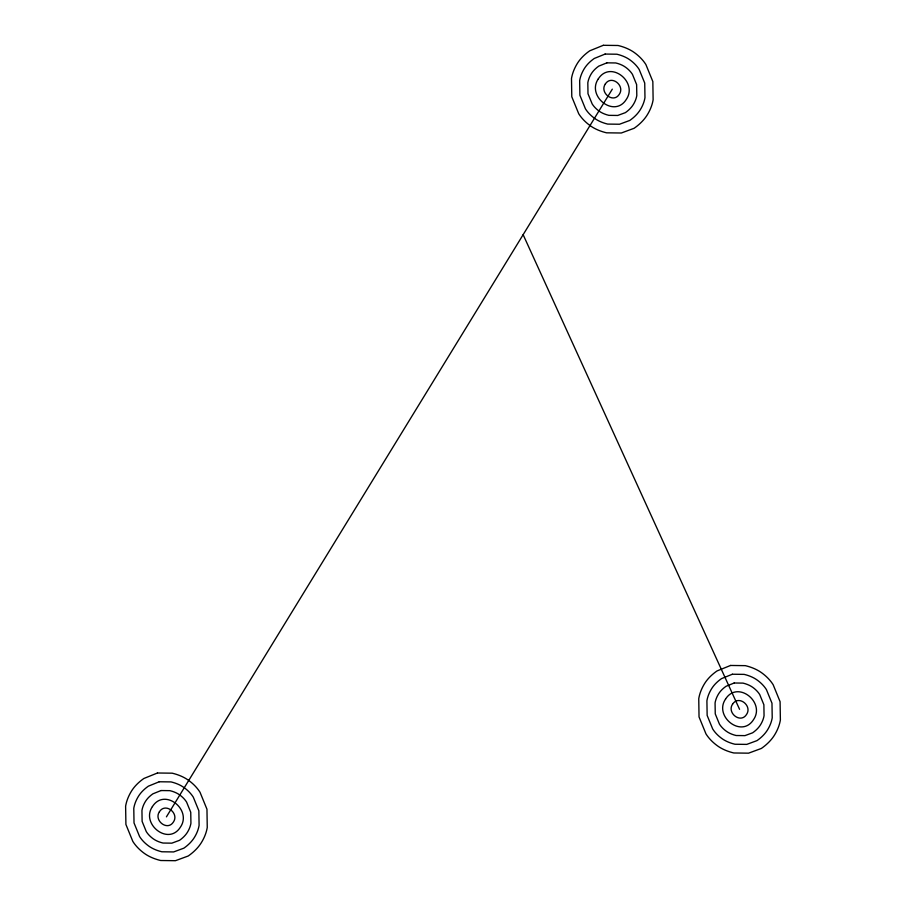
<?xml version="1.0" encoding="UTF-8"?>
<svg xmlns="http://www.w3.org/2000/svg" width="906" height="906" viewBox="0 0 906 906"><rect width="100%" height="100%" fill="white"/><g stroke="black" fill="none" stroke-linecap="round" stroke-linejoin="round"><path stroke-width="1.36" d="M166.432 816.85L612.309 89.15M523.136 234.688L739.568 709.319M152.423 806.6C140.475 823.916 168.493 846.238 180.441 827.099C192.344 809.749 164.484 787.518 152.423 806.6M159.433 811.719C153.454 820.383 167.463 831.549 173.442 821.98C179.388 813.305 165.458 802.184 159.433 811.719M598.3 78.901C586.352 96.229 614.37 118.55 626.318 99.4C638.22 82.061 610.361 59.83 598.3 78.901M605.31 84.02C599.33 92.684 613.339 103.85 619.319 94.281C625.265 85.606 611.335 74.485 605.31 84.02M725.559 699.058C713.611 716.386 741.618 738.707 753.577 719.568C765.479 702.218 737.62 679.987 725.559 699.058M732.558 704.188C726.589 712.852 740.598 724.007 746.567 714.438C752.524 705.763 738.594 694.653 732.558 704.188M603.317 45.3L589.738 50.804A52.118 32.65 -10 0 0 577.292 63.522A81.619 51.144 -10 0 0 571.493 78.528L571.788 96.761L578.719 113.737A81.619 51.144 -10 0 0 590.021 125.538A52.118 32.65 -10 0 0 606.567 132.82L621.312 133.001L634.109 128.29A55.334 34.677 -10 0 0 647.326 114.779A81.619 51.144 -10 0 0 653.124 99.785L652.841 81.551L645.899 64.564A81.619 51.144 -10 0 0 634.608 52.763A52.118 32.65 -10 0 0 618.051 45.493L603.317 45.3M605.117 54.066L594.257 58.471A41.687 26.127 -10 0 0 584.302 68.652A65.3 40.917 -10 0 0 579.659 80.645L579.897 95.232L585.435 108.822A65.3 40.917 -10 0 0 594.472 118.256A41.687 26.127 -10 0 0 607.722 124.088L619.511 124.235L629.749 120.464A44.269 27.735 -10 0 0 640.327 109.66A65.3 40.917 -10 0 0 644.97 97.655L644.732 83.069L639.183 69.479A65.3 40.917 -10 0 0 630.146 60.045A41.687 26.127 -10 0 0 616.907 54.224L605.117 54.066M606.918 62.842L598.764 66.138A31.268 19.592 -10 0 0 591.301 73.771A48.969 30.691 -10 0 0 587.824 82.774L587.994 93.714L592.162 103.907A48.969 30.691 -10 0 0 598.934 110.985A31.268 19.592 -10 0 0 608.866 115.345L617.711 115.458L625.389 112.638A33.205 20.804 -10 0 0 633.328 104.53A48.969 30.691 -10 0 0 636.805 95.526L636.624 84.586L632.467 74.394A48.969 30.691 -10 0 0 625.684 67.316A31.268 19.592 -10 0 0 615.763 62.956L606.918 62.842M157.44 772.999L143.861 778.492A52.118 32.65 -10 0 0 131.415 791.221A81.619 51.144 -10 0 0 125.617 806.215L125.911 824.449L132.842 841.436A81.619 51.144 -10 0 0 144.145 853.237A52.118 32.65 -10 0 0 160.69 860.507L175.436 860.7L188.244 855.989A55.334 34.677 -10 0 0 201.46 842.478A81.619 51.144 -10 0 0 207.248 827.472L206.964 809.239L200.022 792.263A81.619 51.144 -10 0 0 188.731 780.462A52.118 32.65 -10 0 0 172.174 773.18L157.44 772.999M159.241 781.765L148.38 786.17A41.687 26.127 -10 0 0 138.425 796.34A65.3 40.917 -10 0 0 133.782 808.345L134.02 822.931L139.569 836.521A65.3 40.917 -10 0 0 148.607 845.955A41.687 26.127 -10 0 0 161.846 851.776L173.635 851.934L183.873 848.163A44.269 27.735 -10 0 0 194.45 837.348A65.3 40.917 -10 0 0 199.094 825.355L198.856 810.768L193.306 797.178A65.3 40.917 -10 0 0 184.269 787.744A41.687 26.127 -10 0 0 171.03 781.912L159.241 781.765M161.041 790.542L152.888 793.837A31.268 19.592 -10 0 0 145.424 801.47A48.969 30.691 -10 0 0 141.948 810.474L142.117 821.414L146.285 831.606A48.969 30.691 -10 0 0 153.057 838.684A31.268 19.592 -10 0 0 162.989 843.044L171.834 843.158L179.513 840.326A33.205 20.804 -10 0 0 187.451 832.229A48.969 30.691 -10 0 0 190.928 823.226L190.747 812.286L186.591 802.093A48.969 30.691 -10 0 0 179.807 795.015A31.268 19.592 -10 0 0 169.886 790.655L161.041 790.542M730.564 665.457L716.997 670.961A52.118 32.65 -10 0 0 704.54 683.679A81.619 51.144 -10 0 0 698.753 698.685L699.036 716.918L705.978 733.905A81.619 51.144 -10 0 0 717.269 745.695A52.118 32.65 -10 0 0 733.826 752.977L748.56 753.169L761.368 748.447A55.334 34.677 -10 0 0 774.585 734.947A81.619 51.144 -10 0 0 780.383 719.942L780.089 701.708L773.158 684.721A81.619 51.144 -10 0 0 761.855 672.932A52.118 32.65 -10 0 0 745.31 665.65L730.564 665.457M732.365 674.234L721.504 678.628A41.687 26.127 -10 0 0 711.55 688.809A65.3 40.917 -10 0 0 706.907 700.814L707.144 715.4L712.694 728.979A65.3 40.917 -10 0 0 721.731 738.424A41.687 26.127 -10 0 0 734.97 744.245L746.759 744.392L757.008 740.621A44.269 27.735 -10 0 0 767.575 729.817A65.3 40.917 -10 0 0 772.218 717.812L771.98 703.226L766.431 689.647A65.3 40.917 -10 0 0 757.393 680.202A41.687 26.127 -10 0 0 744.154 674.381L732.365 674.234M734.166 682.999L726.023 686.306A31.268 19.592 -10 0 0 718.549 693.939A48.969 30.691 -10 0 0 715.072 702.943L715.253 713.871L719.409 724.064A48.969 30.691 -10 0 0 726.193 731.142A31.268 19.592 -10 0 0 736.114 735.513L744.958 735.627L752.648 732.795A33.205 20.804 -10 0 0 760.576 724.698A48.969 30.691 -10 0 0 764.052 715.695L763.883 704.755L759.715 694.562A48.969 30.691 -10 0 0 752.943 687.484A31.268 19.592 -10 0 0 743.011 683.113L734.166 682.999"/></g></svg>
